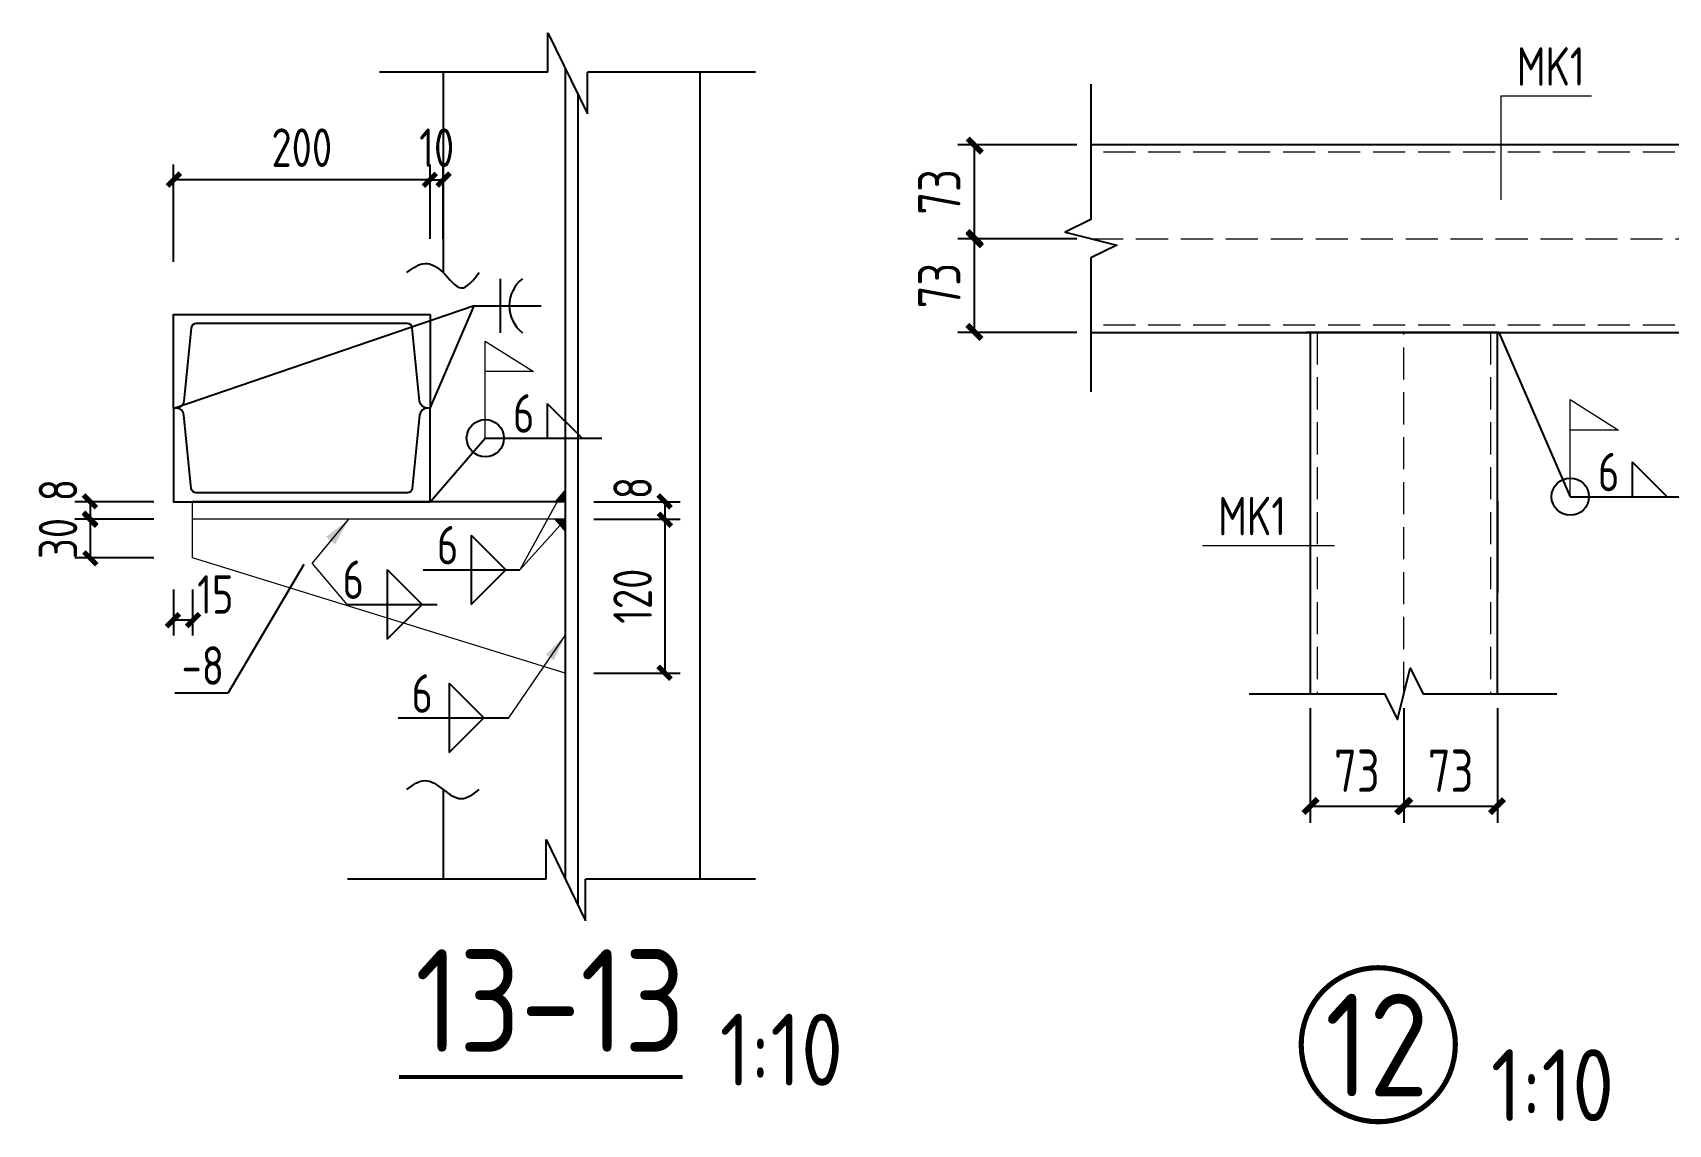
# Model space of a CAD drawing. Header units: millimetres. Extents: x 865974 to 875117, y 41124 to 44891.
# Drawn here: x 870195.9 to 870323.3, y 41234.3 to 41319.3 of the extents above; entities that cross this region are included whole.
import ezdxf

# ---------------------------------------------------------------- set-up
doc = ezdxf.new("R2010")
doc.units = ezdxf.units.MM
doc.header["$LTSCALE"] = 1000
doc.header["$MEASUREMENT"] = 0
doc.linetypes.add('DASH', pattern=[0.35, 0.25, -0.1])
for name, color, linetype in [('D1', 112, 'Continuous'), ('D2', 6, 'Continuous'), ('DIM', 7, 'Continuous'), ('M_Prof', 2, 'Continuous'), ('M_Thin', 7, 'Continuous'), ('Prof', 2, 'Continuous'), ('文字', 7, 'Continuous'), ('桩', 6, 'Continuous')]:
    doc.layers.add(name, color=color, linetype=linetype)
for name, color, linetype, lineweight in [('D3', 62, 'Continuous', 9), ('LZ', 64, 'Continuous', 9), ('数字', 3, 'Continuous', 9), ('细实线', 1, 'Continuous', 20)]:
    doc.layers.add(name, color=color, linetype=linetype, lineweight=lineweight)
doc.styles.add('GBHZ', font='gbenor.shx', dxfattribs={"width": 0.9, "bigfont": 'gbcbig.shx'})
doc.dimstyles.new('Y10', dxfattribs={"dimscale": 0, "dimtxt": 3, "dimasz": 0.01, "dimexe": 1.2, "dimexo": 1, "dimgap": 1, "dimtad": 1, "dimdec": 0, "dimlfac": 10, "dimzin": 0, "dimdsep": 46, "dimtxsty": 'GBHZ', "dimblk1": 'DX', "dimblk2": 'DX', "dimsah": 1, "dimcen": 0.09, "dimdle": 1, "dimadec": 0, "dimazin": 0, "dimtfac": 1, "dimtdec": 0, "dimtix": 1, "dimtmove": 2, "dimatfit": 3, "dimldrblk": 'DX', "dimfxl": 0, "dimtolj": 1, "dimtzin": 0, "dimarcsym": 0})
doc.dimstyles.new('Y10(110)', dxfattribs={"dimscale": 1.1, "dimtxt": 3, "dimasz": 0.01, "dimexe": 1.2, "dimexo": 1, "dimgap": 1, "dimtad": 1, "dimdec": 0, "dimlfac": 10, "dimzin": 0, "dimdsep": 46, "dimtxsty": 'GBHZ', "dimblk1": 'DX', "dimblk2": 'DX', "dimsah": 1, "dimcen": 0.09, "dimdle": 1, "dimadec": 0, "dimazin": 0, "dimtfac": 1, "dimtdec": 0, "dimtix": 1, "dimtmove": 2, "dimatfit": 3, "dimldrblk": 'DX', "dimfxl": 0, "dimtolj": 1, "dimtzin": 0, "dimarcsym": 0})

# ---------------------------------------------------------------- blocks, each defined once
blk = doc.blocks.new('DX')
at = {"color": 0, "linetype": 'ByBlock', "const_width": 40}
blk.add_lwpolyline([(-54, -51), (46, 49)], dxfattribs=at)
blk = doc.blocks.new('*D523')
at = {"layer": 'Defpoints', "color": 0, "linetype": 'ByBlock', "transparency": 16777216}
for p in [(870238.61, 41282.76), (870238.61, 41281.41), (870245.13, 41281.41)]:
    blk.add_point(p, dxfattribs=at)
at = {"layer": 'DIM', "color": 0, "linetype": 'ByBlock', "lineweight": -2, "transparency": 16777216}
for p, q in [((870239.61, 41282.76), (870246.33, 41282.76)), ((870245.13, 41282.77), (870245.13, 41282.78)), ((870245.13, 41282.76), (870245.13, 41281.41)), ((870239.61, 41281.41), (870246.33, 41281.41)), ((870245.13, 41281.4), (870245.13, 41281.39))]:
    blk.add_line(p, q, dxfattribs=at)
at = {"layer": 'DIM', "color": 0, "linetype": 'ByBlock', "lineweight": -2, "transparency": 16777216, "xscale": 0.01, "yscale": 0.01, "zscale": 0.01}
for p, rotation in [((870245.13, 41282.76), 270), ((870245.13, 41281.41), 90)]:
    blk.add_blockref('DX', p, dxfattribs=dict(at, rotation=rotation))
at = {"layer": 'DIM', "color": 0, "linetype": 'ByBlock', "transparency": 16777216, "insert": (870242.63, 41283.84), "char_height": 3, "attachment_point": 5, "rotation": 90, "style": 'GBHZ'}
blk.add_mtext('\\A1;8', dxfattribs=at)
blk = doc.blocks.new('*D524')
at = {"layer": 'Defpoints', "color": 0, "linetype": 'ByBlock', "transparency": 16777216}
for p in [(870238.61, 41281.41), (870238.61, 41269.41), (870245.13, 41269.41)]:
    blk.add_point(p, dxfattribs=at)
at = {"layer": 'DIM', "color": 0, "linetype": 'ByBlock', "lineweight": -2, "transparency": 16777216}
for p, q in [((870239.61, 41281.41), (870246.33, 41281.41)), ((870245.13, 41281.4), (870245.13, 41269.42)), ((870239.61, 41269.41), (870246.33, 41269.41))]:
    blk.add_line(p, q, dxfattribs=at)
at = {"layer": 'DIM', "color": 0, "linetype": 'ByBlock', "lineweight": -2, "transparency": 16777216, "xscale": 0.01, "yscale": 0.01, "zscale": 0.01}
for p, rotation in [((870245.13, 41281.41), 90), ((870245.13, 41269.41), 270)]:
    blk.add_blockref('DX', p, dxfattribs=dict(at, rotation=rotation))
at = {"layer": 'DIM', "color": 0, "linetype": 'ByBlock', "transparency": 16777216, "insert": (870242.63, 41275.41), "char_height": 3, "attachment_point": 5, "rotation": 90, "style": 'GBHZ'}
blk.add_mtext('\\A1;120', dxfattribs=at)
blk = doc.blocks.new('*D525')
at = {"layer": 'Defpoints', "color": 0, "linetype": 'ByBlock', "transparency": 16777216}
for p in [(870227.88, 41307.85), (870226.88, 41302.26), (870227.88, 41302.26)]:
    blk.add_point(p, dxfattribs=at)
at = {"layer": 'DIM', "color": 0, "linetype": 'ByBlock', "lineweight": -2, "transparency": 16777216}
for p, q in [((870226.88, 41303.26), (870226.88, 41309.05)), ((870227.88, 41303.26), (870227.88, 41309.05)), ((870226.87, 41307.85), (870226.86, 41307.85)), ((870226.88, 41307.85), (870227.88, 41307.85)), ((870227.89, 41307.85), (870227.9, 41307.85))]:
    blk.add_line(p, q, dxfattribs=at)
at = {"layer": 'DIM', "color": 0, "linetype": 'ByBlock', "lineweight": -2, "transparency": 16777216, "xscale": 0.01, "yscale": 0.01, "zscale": 0.01}
blk.add_blockref('DX', (870226.88, 41307.85), dxfattribs=at)
at = {"layer": 'DIM', "color": 0, "linetype": 'ByBlock', "lineweight": -2, "transparency": 16777216, "xscale": 0.01, "yscale": 0.01, "zscale": 0.01, "rotation": 180}
blk.add_blockref('DX', (870227.88, 41307.85), dxfattribs=at)
at = {"layer": 'DIM', "color": 0, "linetype": 'ByBlock', "transparency": 16777216, "insert": (870227.38, 41310.35), "char_height": 3, "attachment_point": 5, "style": 'GBHZ'}
blk.add_mtext('\\A1;10', dxfattribs=at)
blk = doc.blocks.new('*D520')
at = {"layer": 'Defpoints', "color": 0, "linetype": 'ByBlock', "transparency": 16777216}
for p in [(870206.36, 41282.76, 5), (870200.4, 41281.41), (870206.36, 41281.41, 5)]:
    blk.add_point(p, dxfattribs=at)
at = {"layer": 'DIM', "color": 0, "linetype": 'ByBlock', "lineweight": -2, "transparency": 16777216}
for p, q in [((870205.36, 41282.76), (870199.2, 41282.76)), ((870200.4, 41282.77), (870200.4, 41282.78)), ((870200.4, 41282.76), (870200.4, 41281.41)), ((870205.36, 41281.41), (870199.2, 41281.41)), ((870200.4, 41281.4), (870200.4, 41281.39))]:
    blk.add_line(p, q, dxfattribs=at)
at = {"layer": 'DIM', "color": 0, "linetype": 'ByBlock', "lineweight": -2, "transparency": 16777216, "xscale": 0.01, "yscale": 0.01, "zscale": 0.01}
for p, rotation in [((870200.4, 41282.76), 270), ((870200.4, 41281.41), 90)]:
    blk.add_blockref('DX', p, dxfattribs=dict(at, rotation=rotation))
at = {"layer": 'DIM', "color": 0, "linetype": 'ByBlock', "transparency": 16777216, "insert": (870197.9, 41283.68), "char_height": 3, "width": 0.8692, "attachment_point": 5, "rotation": 90, "style": 'GBHZ'}
blk.add_mtext('\\A1;8', dxfattribs=at)
blk = doc.blocks.new('*D521')
at = {"layer": 'Defpoints', "color": 0, "linetype": 'ByBlock', "transparency": 16777216}
for p in [(870206.36, 41281.41, 5), (870200.4, 41278.41), (870206.36, 41278.41, 5)]:
    blk.add_point(p, dxfattribs=at)
at = {"layer": 'DIM', "color": 0, "linetype": 'ByBlock', "lineweight": -2, "transparency": 16777216}
for p, q in [((870205.36, 41281.41), (870199.2, 41281.41)), ((870200.4, 41281.42), (870200.4, 41281.43)), ((870200.4, 41281.41), (870200.4, 41278.41)), ((870205.36, 41278.41), (870199.2, 41278.41)), ((870200.4, 41278.4), (870200.4, 41278.39))]:
    blk.add_line(p, q, dxfattribs=at)
at = {"layer": 'DIM', "color": 0, "linetype": 'ByBlock', "lineweight": -2, "transparency": 16777216, "xscale": 0.01, "yscale": 0.01, "zscale": 0.01}
for p, rotation in [((870200.4, 41281.41), 270), ((870200.4, 41278.41), 90)]:
    blk.add_blockref('DX', p, dxfattribs=dict(at, rotation=rotation))
at = {"layer": 'DIM', "color": 0, "linetype": 'ByBlock', "transparency": 16777216, "insert": (870197.9, 41279.91), "char_height": 3, "attachment_point": 5, "rotation": 90, "style": 'GBHZ'}
blk.add_mtext('\\A1;30', dxfattribs=at)
blk = doc.blocks.new('*D522')
at = {"layer": 'Defpoints', "color": 0, "linetype": 'ByBlock', "transparency": 16777216}
for p in [(870206.88, 41276.93, 5), (870208.38, 41276.93, 5), (870206.88, 41273.55)]:
    blk.add_point(p, dxfattribs=at)
at = {"layer": 'DIM', "color": 0, "linetype": 'ByBlock', "lineweight": -2, "transparency": 16777216}
for p, q in [((870206.88, 41275.93), (870206.88, 41272.35)), ((870208.38, 41275.93), (870208.38, 41272.35)), ((870206.87, 41273.55), (870206.86, 41273.55)), ((870208.38, 41273.55), (870206.88, 41273.55)), ((870208.39, 41273.55), (870208.4, 41273.55))]:
    blk.add_line(p, q, dxfattribs=at)
at = {"layer": 'DIM', "color": 0, "linetype": 'ByBlock', "lineweight": -2, "transparency": 16777216, "xscale": 0.01, "yscale": 0.01, "zscale": 0.01}
blk.add_blockref('DX', (870206.88, 41273.55), dxfattribs=at)
at = {"layer": 'DIM', "color": 0, "linetype": 'ByBlock', "lineweight": -2, "transparency": 16777216, "xscale": 0.01, "yscale": 0.01, "zscale": 0.01, "rotation": 180}
blk.add_blockref('DX', (870208.38, 41273.55), dxfattribs=at)
at = {"layer": 'DIM', "color": 0, "linetype": 'ByBlock', "transparency": 16777216, "insert": (870210.15, 41275.55), "char_height": 3, "attachment_point": 5, "style": 'GBHZ'}
blk.add_mtext('\\A1;15', dxfattribs=at)
blk = doc.blocks.new('*D534')
at = {"layer": 'Defpoints', "color": 0, "linetype": 'ByBlock', "transparency": 16777216}
for p in [(870206.88, 41307.85), (870226.88, 41302.26, 5), (870206.88, 41300.46, 5)]:
    blk.add_point(p, dxfattribs=at)
at = {"layer": 'DIM', "color": 0, "linetype": 'ByBlock', "lineweight": -2, "transparency": 16777216}
for p, q in [((870206.88, 41301.46), (870206.88, 41309.05)), ((870226.88, 41303.26), (870226.88, 41309.05)), ((870226.87, 41307.85), (870206.89, 41307.85))]:
    blk.add_line(p, q, dxfattribs=at)
at = {"layer": 'DIM', "color": 0, "linetype": 'ByBlock', "lineweight": -2, "transparency": 16777216, "xscale": 0.01, "yscale": 0.01, "zscale": 0.01, "rotation": 180}
blk.add_blockref('DX', (870206.88, 41307.85), dxfattribs=at)
at = {"layer": 'DIM', "color": 0, "linetype": 'ByBlock', "lineweight": -2, "transparency": 16777216, "xscale": 0.01, "yscale": 0.01, "zscale": 0.01}
blk.add_blockref('DX', (870226.88, 41307.85), dxfattribs=at)
at = {"layer": 'DIM', "color": 0, "linetype": 'ByBlock', "transparency": 16777216, "insert": (870216.88, 41310.35), "char_height": 3, "attachment_point": 5, "style": 'GBHZ'}
blk.add_mtext('\\A1;200', dxfattribs=at)
blk = doc.blocks.new('*D535')
at = {"layer": 'Defpoints', "color": 0, "linetype": 'ByBlock', "transparency": 16777216}
for p in [(870269.26, 41303.26), (870278.32, 41303.26), (870278.32, 41295.96)]:
    blk.add_point(p, dxfattribs=at)
at = {"layer": 'DIM', "color": 0, "linetype": 'ByBlock', "lineweight": -2, "transparency": 16777216}
for p, q in [((870277.22, 41303.26), (870267.94, 41303.26)), ((870269.26, 41295.97), (870269.26, 41303.25)), ((870277.22, 41295.96), (870267.94, 41295.96))]:
    blk.add_line(p, q, dxfattribs=at)
at = {"layer": 'DIM', "color": 0, "linetype": 'ByBlock', "lineweight": -2, "transparency": 16777216, "xscale": 0.011, "yscale": 0.011, "zscale": 0.011}
for p, rotation in [((870269.26, 41303.26), 90), ((870269.26, 41295.96), 270)]:
    blk.add_blockref('DX', p, dxfattribs=dict(at, rotation=rotation))
at = {"layer": 'DIM', "color": 0, "linetype": 'ByBlock', "transparency": 16777216, "insert": (870266.51, 41299.61), "char_height": 3.3, "attachment_point": 5, "rotation": 90, "style": 'GBHZ'}
blk.add_mtext('\\A1;73', dxfattribs=at)
blk = doc.blocks.new('*D536')
at = {"layer": 'Defpoints', "color": 0, "linetype": 'ByBlock', "transparency": 16777216}
for p in [(870269.26, 41310.56), (870278.32, 41310.56), (870278.32, 41303.26)]:
    blk.add_point(p, dxfattribs=at)
at = {"layer": 'DIM', "color": 0, "linetype": 'ByBlock', "lineweight": -2, "transparency": 16777216}
for p, q in [((870277.22, 41310.56), (870267.94, 41310.56)), ((870269.26, 41303.27), (870269.26, 41310.55)), ((870277.22, 41303.26), (870267.94, 41303.26))]:
    blk.add_line(p, q, dxfattribs=at)
at = {"layer": 'DIM', "color": 0, "linetype": 'ByBlock', "lineweight": -2, "transparency": 16777216, "xscale": 0.011, "yscale": 0.011, "zscale": 0.011}
for p, rotation in [((870269.26, 41310.56), 90), ((870269.26, 41303.26), 270)]:
    blk.add_blockref('DX', p, dxfattribs=dict(at, rotation=rotation))
at = {"layer": 'DIM', "color": 0, "linetype": 'ByBlock', "transparency": 16777216, "insert": (870266.51, 41306.91), "char_height": 3.3, "attachment_point": 5, "rotation": 90, "style": 'GBHZ'}
blk.add_mtext('\\A1;73', dxfattribs=at)
blk = doc.blocks.new('*D537')
at = {"layer": 'Defpoints', "color": 0, "linetype": 'ByBlock', "transparency": 16777216}
for p in [(870295.37, 41267.8), (870302.67, 41267.8), (870302.67, 41259.07)]:
    blk.add_point(p, dxfattribs=at)
at = {"layer": 'DIM', "color": 0, "linetype": 'ByBlock', "lineweight": -2, "transparency": 16777216}
for p, q in [((870295.37, 41266.7), (870295.37, 41257.75)), ((870302.67, 41266.7), (870302.67, 41257.75)), ((870295.38, 41259.07), (870302.66, 41259.07))]:
    blk.add_line(p, q, dxfattribs=at)
at = {"layer": 'DIM', "color": 0, "linetype": 'ByBlock', "lineweight": -2, "transparency": 16777216, "xscale": 0.011, "yscale": 0.011, "zscale": 0.011, "rotation": 180}
blk.add_blockref('DX', (870295.37, 41259.07), dxfattribs=at)
at = {"layer": 'DIM', "color": 0, "linetype": 'ByBlock', "lineweight": -2, "transparency": 16777216, "xscale": 0.011, "yscale": 0.011, "zscale": 0.011}
blk.add_blockref('DX', (870302.67, 41259.07), dxfattribs=at)
at = {"layer": 'DIM', "color": 0, "linetype": 'ByBlock', "transparency": 16777216, "insert": (870299.02, 41261.82), "char_height": 3.3, "attachment_point": 5, "style": 'GBHZ'}
blk.add_mtext('\\A1;73', dxfattribs=at)
blk = doc.blocks.new('*D538')
at = {"layer": 'Defpoints', "color": 0, "linetype": 'ByBlock', "transparency": 16777216}
for p in [(870302.67, 41267.8), (870309.97, 41267.8), (870309.97, 41259.07)]:
    blk.add_point(p, dxfattribs=at)
at = {"layer": 'DIM', "color": 0, "linetype": 'ByBlock', "lineweight": -2, "transparency": 16777216}
for p, q in [((870302.67, 41266.7), (870302.67, 41257.75)), ((870309.97, 41266.7), (870309.97, 41257.75)), ((870302.68, 41259.07), (870309.96, 41259.07))]:
    blk.add_line(p, q, dxfattribs=at)
at = {"layer": 'DIM', "color": 0, "linetype": 'ByBlock', "lineweight": -2, "transparency": 16777216, "xscale": 0.011, "yscale": 0.011, "zscale": 0.011, "rotation": 180}
blk.add_blockref('DX', (870302.67, 41259.07), dxfattribs=at)
at = {"layer": 'DIM', "color": 0, "linetype": 'ByBlock', "lineweight": -2, "transparency": 16777216, "xscale": 0.011, "yscale": 0.011, "zscale": 0.011}
blk.add_blockref('DX', (870309.97, 41259.07), dxfattribs=at)
at = {"layer": 'DIM', "color": 0, "linetype": 'ByBlock', "transparency": 16777216, "insert": (870306.32, 41261.82), "char_height": 3.3, "attachment_point": 5, "style": 'GBHZ'}
blk.add_mtext('\\A1;73', dxfattribs=at)

msp = doc.modelspace()

# ---------------------------------------------------------------- linework, layer by layer
at = {"linetype": 'ByBlock', "ltscale": 0.5, "const_width": 0.4, "elevation": 0}
msp.add_lwpolyline([(870294.683, 41240.48, 1), (870306.683, 41240.48, 1)], format="xyb", close=True, dxfattribs=at)
at = {"layer": 'D1', "color": 251}
for p, q in [((870236.043, 41316.22, 5), (870236.043, 41319.306, 5)), ((870236.043, 41319.306, 5), (870239.121, 41312.984, 5)), ((870236.043, 41316.22, 5), (870222.937, 41316.22, 5)), ((870239.121, 41312.984, 5), (870239.121, 41316.22, 5)), ((870252.206, 41316.22, 5), (870239.121, 41316.22, 5)), ((870232.342, 41295.926, 10), (870232.342, 41300.145, 10)), ((870230.29, 41298.035, 10), (870206.988, 41290.061, 5)), ((870226.878, 41290.061, 5), (870230.29, 41298.035, 10)), ((870230.29, 41298.035, 10), (870235.515, 41298.035, 10)), ((870310.061, 41295.962), (870315.629, 41283.165)), ((870235.99, 41290.428), (870235.99, 41287.723)), ((870235.99, 41290.428), (870238.694, 41287.723)), ((870226.878, 41282.761, 5), (870231.162, 41287.723)), ((870231.162, 41287.723), (870240.245, 41287.723)), ((870320.457, 41285.869), (870320.457, 41283.165)), ((870320.457, 41285.869), (870323.161, 41283.165)), ((870315.629, 41283.165), (870324.712, 41283.165)), ((870230.069, 41280.17, 5), (870230.069, 41274.761, 5)), ((870230.069, 41280.17, 5), (870232.774, 41277.466, 5)), ((870223.537, 41277.482, 5), (870223.537, 41272.073, 5)), ((870223.537, 41277.482, 5), (870226.242, 41274.777, 5)), ((870226.315, 41277.466, 5), (870233.861, 41277.466, 5)), ((870230.069, 41274.761, 5), (870232.774, 41277.466, 5)), ((870220.395, 41274.777, 5), (870227.418, 41274.777, 5)), ((870223.537, 41272.073, 5), (870226.242, 41274.777, 5)), ((870228.34, 41268.641, 5), (870231.045, 41265.936, 5)), ((870228.34, 41268.641, 5), (870228.34, 41263.232, 5)), ((870224.369, 41265.936, 5), (870232.995, 41265.936, 5)), ((870228.34, 41263.232, 5), (870231.045, 41265.936, 5)), ((870235.893, 41256.454, 5), (870238.97, 41250.133, 5)), ((870235.893, 41253.368, 5), (870235.893, 41256.454, 5)), ((870235.893, 41253.368, 5), (870220.447, 41253.368, 5)), ((870238.97, 41250.133, 5), (870238.97, 41253.368, 5)), ((870252.206, 41253.368, 5), (870238.97, 41253.368, 5))]:
    msp.add_line(p, q, dxfattribs=at)
for centre in [(870231.162, 41287.723), (870315.629, 41283.165)]:
    msp.add_circle(centre, 1.451, dxfattribs=at)
msp.add_arc((870235.694, 41298.035, 10), 2.662, 127.60773, 232.39227, dxfattribs=at)
at = {"layer": 'D2'}
for p, q in [((870237.378, 41316.563, 5), (870237.378, 41253.368, 5)), ((870227.878, 41316.22, 5), (870227.878, 41300.63, 5)), ((870247.878, 41316.22, 5), (870247.878, 41253.368, 5)), ((870238.378, 41314.509, 5), (870238.378, 41251.348, 5)), ((870237.378, 41282.761, 5), (870208.378, 41282.761, 5)), ((870227.878, 41260.357, 5), (870227.878, 41253.425, 5))]:
    msp.add_line(p, q, dxfattribs=at)
at = {"layer": 'D3', "color": 251}
for p, q in [((870310.231, 41314.389), (870317.285, 41314.389)), ((870310.231, 41314.389), (870310.231, 41306.279)), ((870236.992, 41283.212, 5), (870233.861, 41277.466, 5)), ((870217.687, 41277.966, 5), (870220.552, 41281.409, 5)), ((870236.992, 41280.958, 5), (870233.861, 41277.466, 5)), ((870286.986, 41279.368), (870297.278, 41279.368)), ((870217.687, 41277.966, 5), (870220.395, 41274.777, 5)), ((870232.995, 41265.936, 5), (870237.378, 41272.341, 5))]:
    msp.add_line(p, q, dxfattribs=at)
at = {"layer": 'D3'}
for p, q in [((870237.378, 41283.662, 5), (870236.607, 41282.761, 5)), ((870208.378, 41278.409, 5), (870208.378, 41282.761, 5)), ((870237.378, 41281.409, 5), (870208.378, 41281.409, 5)), ((870237.378, 41280.507, 5), (870236.607, 41281.409, 5)), ((870237.378, 41269.412, 5), (870208.378, 41278.409, 5))]:
    msp.add_line(p, q, dxfattribs=at)
for points in [[(870237.378, 41283.662, 5), (870237.378, 41282.761, 5), (870236.607, 41282.761, 5), (870237.378, 41282.761, 5)], [(870237.378, 41280.507, 5), (870237.378, 41281.409, 5), (870236.607, 41281.409, 5), (870237.378, 41281.409, 5)]]:
    msp.add_solid(points, dxfattribs=at)
at = {"layer": 'D3', "color": 251}
for points in [[(870218.777, 41280.032, 5), (870220.552, 41281.409, 5), (870218.777, 41280.032, 5), (870219.462, 41279.445, 5)], [(870235.879, 41270.879, 5), (870237.378, 41272.341, 5), (870235.879, 41270.879, 5), (870236.494, 41270.427, 5)]]:
    msp.add_solid(points, dxfattribs=at)
at = {"layer": 'LZ', "color": 251, "linetype": 'DASH', "ltscale": 0.01}
for p, q in [((870327.279, 41310.012), (870278.317, 41310.012)), ((870278.317, 41303.262), (870327.279, 41303.262)), ((870327.279, 41296.513), (870278.317, 41296.513)), ((870295.921, 41295.962), (870295.921, 41267.798)), ((870302.671, 41267.798), (870302.671, 41295.962)), ((870309.421, 41295.962), (870309.421, 41267.798))]:
    msp.add_line(p, q, dxfattribs=at)
at = {"layer": 'M_Prof'}
for p, q in [((870327.279, 41310.562), (870278.317, 41310.562)), ((870278.317, 41295.962), (870327.279, 41295.962)), ((870310.061, 41295.962), (870295.061, 41295.962)), ((870295.371, 41295.962), (870295.371, 41267.798)), ((870309.971, 41267.798), (870309.971, 41295.962)), ((870309.971, 41282.819), (870309.971, 41275.644))]:
    msp.add_line(p, q, dxfattribs=at)
at = {"layer": 'M_Prof', "elevation": 5}
for points in [[(870226.878, 41297.361), (870226.878, 41290.061), (870226.658, 41290.061, -0.383864), (870226.054, 41290.605), (870225.483, 41296.315, 0.383864), (870225.098, 41296.661), (870208.658, 41296.661, 0.383864), (870208.274, 41296.315), (870207.703, 41290.605, -0.383864), (870207.098, 41290.061), (870206.878, 41290.061), (870206.878, 41297.361)], [(870226.878, 41282.761), (870226.878, 41290.061), (870226.658, 41290.061, 0.383864), (870226.054, 41289.517), (870225.483, 41283.807, -0.383864), (870225.098, 41283.461), (870208.658, 41283.461, -0.383864), (870208.274, 41283.807), (870207.703, 41289.517, 0.383864), (870207.098, 41290.061), (870206.878, 41290.061), (870206.878, 41282.761)]]:
    msp.add_lwpolyline(points, format="xyb", close=True, dxfattribs=at)
at = {"layer": 'M_Thin', "color": 7, "elevation": 0}
for points in [[(870278.317, 41315.292), (870278.317, 41304.762), (870276.317, 41303.762), (870280.317, 41302.762), (870278.317, 41301.762), (870278.317, 41291.338)], [(870290.642, 41267.798), (870301.171, 41267.798), (870302.171, 41265.798), (870303.171, 41269.798), (870304.171, 41267.798), (870314.596, 41267.798)]]:
    msp.add_lwpolyline(points, dxfattribs=at)
at = {"layer": 'Prof'}
for points in [[(870225.061, 41300.63, 5), (870226.47, 41301.335, 5), (870227.878, 41300.63, 5), (870229.287, 41299.426, 5), (870230.695, 41300.63, 5)], [(870225.061, 41260.357, 5), (870226.47, 41261.062, 5), (870227.878, 41260.357, 5), (870229.287, 41259.653, 5), (870230.695, 41260.357, 5)]]:
    msp.add_spline(points, degree=3, dxfattribs=at)
at = {"layer": '文字', "color": 6, "const_width": 0.32}
msp.add_lwpolyline([(870224.456, 41237.962), (870246.537, 41237.962)], dxfattribs=at)
at = {"layer": '桩'}
for p in [(870217.026, 41277.89, 5), (870207.006, 41267.893, 5)]:
    msp.add_line(p, (870211.154, 41267.893, 5), dxfattribs=at)
at = {"layer": '细实线', "color": 251}
for p, q in [((870231.162, 41287.723), (870231.162, 41295.285)), ((870231.162, 41295.285), (870234.919, 41292.913)), ((870234.919, 41292.913), (870231.162, 41292.913)), ((870315.629, 41283.165), (870315.629, 41290.727)), ((870315.629, 41290.727), (870319.385, 41288.355)), ((870319.385, 41288.355), (870315.629, 41288.355))]:
    msp.add_line(p, q, dxfattribs=at)
for points in [[(870231.162, 41292.913), (870231.162, 41295.285), (870234.919, 41292.913), (870231.162, 41292.913)], [(870315.629, 41288.355), (870315.629, 41290.727), (870319.385, 41288.355), (870315.629, 41288.355)]]:
    msp.add_solid(points, dxfattribs=at)

# ---------------------------------------------------------------- texts
at = {"layer": '数字', "style": 'GBHZ', "width": 0.9}
for s, p in [('MK1', (870311.46, 41315.178)), ('6', (870233.318, 41288.147)), ('6', (870317.785, 41283.589)), ('MK1', (870288.215, 41280.157)), ('6', (870227.398, 41277.89, 5)), ('6', (870220.05, 41275.201, 5)), ('-8', (870207.519, 41268.512, 5)), ('6', (870225.419, 41266.332, 5))]:
    msp.add_text(s, height=3, dxfattribs=at).set_placement(p)
at = {"layer": '文字', "color": 6, "style": 'GBHZ'}
for s, height, p in [('13-13', 8, (870225.707, 41239.913)), ('12', 8, (870296.536, 41236.447)), ('1:10', 5.6, (870249.416, 41237.292)), ('1:10', 5.6, (870309.45, 41234.528, -0.009))]:
    msp.add_text(s, height=height, dxfattribs=at).set_placement(p)

# ---------------------------------------------------------------- dimensions: what is measured, and where the dimension line sits
at = {"layer": 'DIM', "linetype": 'ByBlock'}
for base, p2, picture, middle in [((870206.878, 41307.852), (870206.878, 41300.456, 5), '*D534', (870216.878, 41310.352)), ((870227.878, 41307.852, 5), (870227.878, 41302.255, 5), '*D525', (870227.378, 41310.352, 5))]:
    dim = msp.add_linear_dim(base=base, p1=(870226.878, 41302.255, 5), p2=p2, dimstyle='Y10', override={"dimscale": 1}, dxfattribs=at)
    dim.commit()
    dim.dimension.update_dxf_attribs({"geometry": picture, "text_midpoint": middle})
for base, p1, p2, picture, middle in [((870269.261, 41310.562), (870278.317, 41303.262), (870278.317, 41310.562), '*D536', (870266.511, 41306.912)), ((870269.261, 41303.262), (870278.317, 41295.962), (870278.317, 41303.262), '*D535', (870266.511, 41299.612))]:
    dim = msp.add_linear_dim(base=base, p1=p1, p2=p2, angle=90, dimstyle='Y10(110)', dxfattribs=at)
    dim.commit()
    dim.dimension.update_dxf_attribs({"geometry": picture, "text_midpoint": middle})
for base, p1, p2, angle, picture, middle in [((870245.128, 41281.409, 5), (870238.61, 41282.761, 5), (870238.61, 41281.409, 5), 270, '*D523', (870242.628, 41283.842, 5)), ((870200.398, 41281.409), (870206.36, 41282.761, 5), (870206.36, 41281.409, 5), 90, '*D520', (870197.898, 41283.675))]:
    dim = msp.add_linear_dim(base=base, p1=p1, p2=p2, angle=angle, text='8', dimstyle='Y10', override={"dimscale": 1}, dxfattribs=at)
    dim.commit()
    dim.dimension.update_dxf_attribs({"geometry": picture, "text_midpoint": middle, "dimtype": 160})
for base, p1, p2, angle, picture, middle in [((870200.398, 41278.409), (870206.36, 41281.409, 5), (870206.36, 41278.409, 5), 90, '*D521', (870197.898, 41279.909)), ((870245.128, 41269.412, 5), (870238.61, 41281.409, 5), (870238.61, 41269.412, 5), 270, '*D524', (870242.628, 41275.41, 5))]:
    dim = msp.add_linear_dim(base=base, p1=p1, p2=p2, angle=angle, dimstyle='Y10', override={"dimscale": 1}, dxfattribs=at)
    dim.commit()
    dim.dimension.update_dxf_attribs({"geometry": picture, "text_midpoint": middle})
dim = msp.add_linear_dim(base=(870206.881, 41273.553), p1=(870208.378, 41276.935, 5), p2=(870206.881, 41276.935, 5), dimstyle='Y10', override={"dimscale": 1}, dxfattribs=at)
dim.commit()
dim.dimension.update_dxf_attribs({"geometry": '*D522', "text_midpoint": (870210.149, 41275.552), "dimtype": 160})
for base, p1, p2, picture, middle in [((870302.671, 41259.072), (870295.371, 41267.798), (870302.671, 41267.798), '*D537', (870299.021, 41261.822)), ((870309.971, 41259.072), (870302.671, 41267.798), (870309.971, 41267.798), '*D538', (870306.321, 41261.822))]:
    dim = msp.add_linear_dim(base=base, p1=p1, p2=p2, dimstyle='Y10(110)', dxfattribs=at)
    dim.commit()
    dim.dimension.update_dxf_attribs({"geometry": picture, "text_midpoint": middle})

doc.saveas('drawing.dxf')
